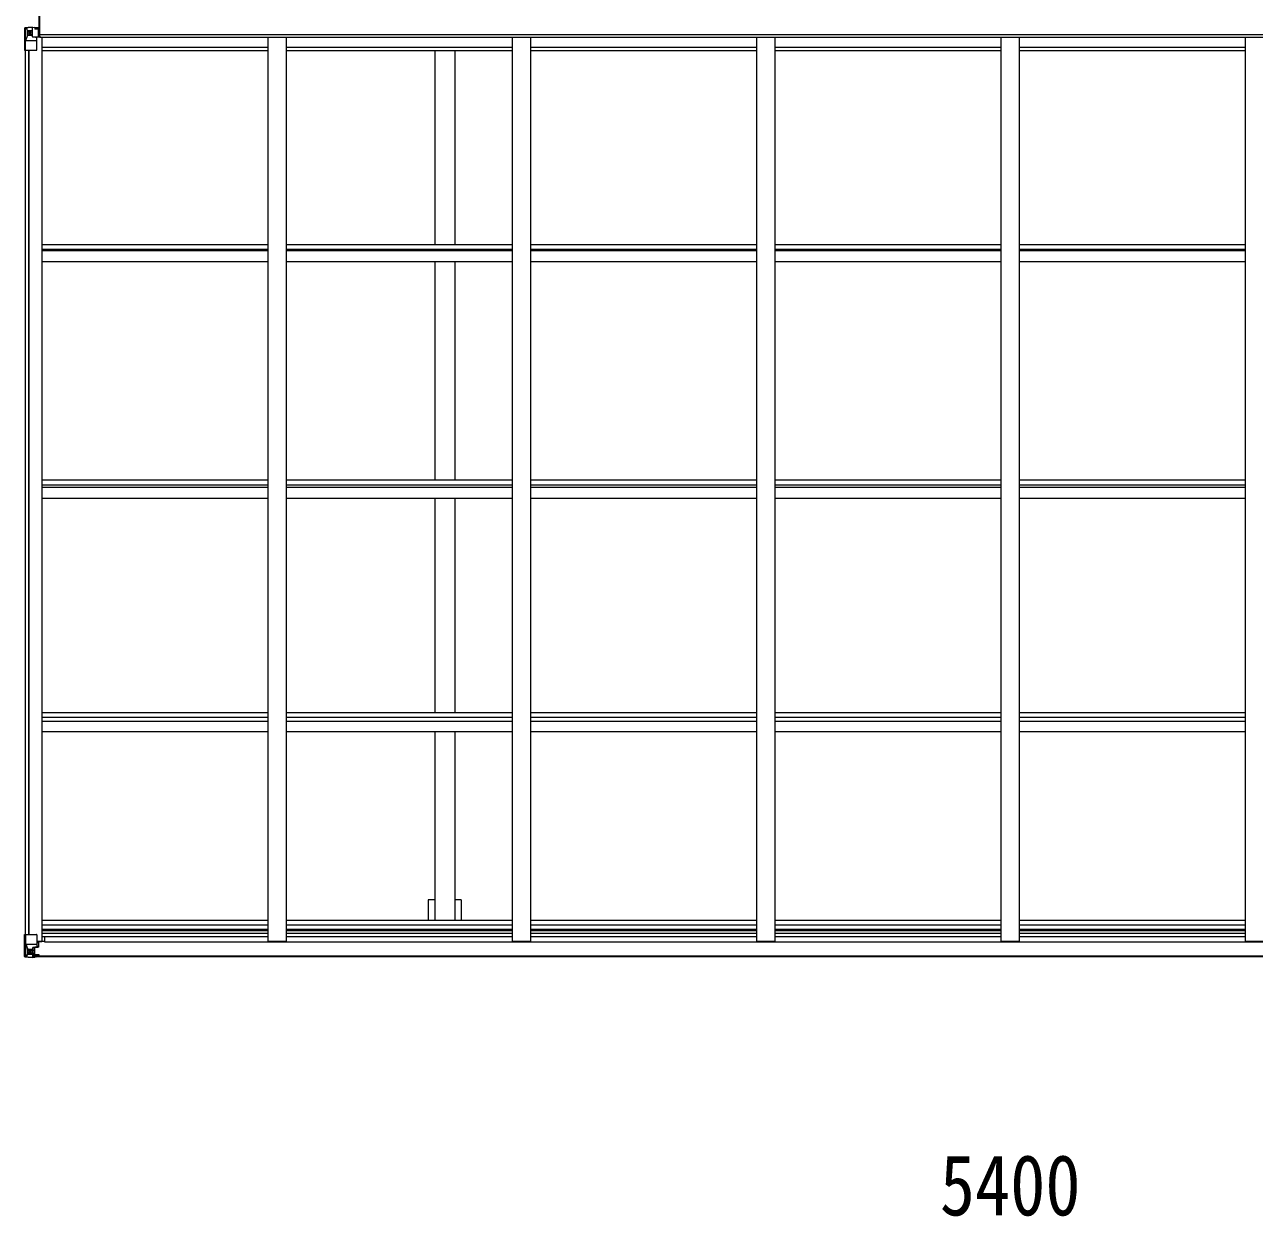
# Model space of a CAD drawing. Units: millimetres at full size; details may follow other scales. Extents: x -9783 to 33754, y -10064 to 6752.
# Drawn here: x 1770 to 5142, y -32 to 3236 of the extents above; entities that cross this region are included whole.
import ezdxf
from ezdxf.enums import TextEntityAlignment as Align

# ---------------------------------------------------------------- set-up
doc = ezdxf.new("R2010")
doc.units = ezdxf.units.MM
doc.header["$LTSCALE"] = 35
for name, color, linetype, lineweight in [('0-1_本体', 4, 'Continuous', 9), ('0-7_合掌部品', 3, 'Continuous', 9), ('0-A_寸法', 6, 'Continuous', 9), ('0-F_PARTS1', 7, 'Continuous', 9)]:
    doc.layers.add(name, color=color, linetype=linetype, lineweight=lineweight)
doc.styles.add('ＭＳ ゴシック', font='')
doc.styles.get('ＭＳ ゴシック').set_extended_font_data('MS Gothic')

msp = doc.modelspace()

# ---------------------------------------------------------------- linework, layer by layer
at = {"layer": '0-1_本体'}
for p, q in [((1798.7, 3227.65), (1809.2, 3227.65)), ((7132.7, 3207.6), (1811.7, 3207.87)), ((1811.7, 3204.56), (1811.7, 3200.91)), ((1808.16, 3202.2), (1811.7, 3202.2)), ((7132.7, 3200.91), (1811.7, 3200.91)), ((1817.2, 3200.91), (1817.2, 721.67)), ((1817.2, 3174.09), (2437.2, 3174.09)), ((2437.2, 3200.91), (2437.2, 722.09)), ((2487.2, 3200.91), (2487.2, 722.09)), ((2487.2, 3174.09), (3107.2, 3174.09)), ((3107.2, 3200.91), (3107.2, 722.09)), ((3157.2, 3200.91), (3157.2, 722.09)), ((3157.2, 3174.09), (3777.2, 3174.09)), ((3777.2, 3200.91), (3777.2, 722.09)), ((3827.2, 3200.91), (3827.2, 722.09)), ((3827.2, 3174.09), (4447.2, 3174.09)), ((4447.2, 3200.91), (4447.2, 722.09)), ((4497.2, 3200.91), (4497.2, 722.09)), ((4497.2, 3174.09), (5117.2, 3174.09)), ((5117.2, 3200.91), (5117.2, 722.09)), ((1772.2, 3165.85), (1772.2, 740.75)), ((1781.2, 3165.85), (1781.2, 740.75)), ((1781.9, 3165.85), (1781.9, 740.75)), ((1817.2, 3164.98), (2437.2, 3164.98)), ((2487.2, 3164.98), (3107.2, 3164.98)), ((2894.7, 3164.98), (2894.7, 2633.16)), ((2949.7, 3164.98), (2949.7, 2633.16)), ((3157.2, 3164.98), (3777.2, 3164.98)), ((3827.2, 3164.98), (4447.2, 3164.98)), ((4497.2, 3164.98), (5117.2, 3164.98)), ((1817.23, 2633.16), (2437.2, 2633.16)), ((2487.2, 2633.16), (3107.2, 2633.16)), ((3157.2, 2633.16), (3777.2, 2633.16)), ((3827.2, 2633.16), (4447.2, 2633.16)), ((4497.2, 2633.16), (5117.2, 2633.16)), ((1817.2, 2620.14), (2437.2, 2620.14)), ((1817.2, 2616.26), (2437.2, 2616.26)), ((2487.2, 2620.14), (3107.2, 2620.14)), ((2487.2, 2616.26), (3107.2, 2616.26)), ((3157.2, 2620.14), (3777.2, 2620.14)), ((3157.2, 2616.26), (3777.2, 2616.26)), ((3827.2, 2620.14), (4447.2, 2620.14)), ((3827.2, 2616.26), (4447.2, 2616.26)), ((4497.2, 2620.14), (5117.2, 2620.14)), ((4497.2, 2616.26), (5117.2, 2616.26)), ((1817.2, 2586.47), (2437.2, 2586.47)), ((2487.2, 2586.47), (3107.2, 2586.47)), ((2894.7, 2586.47), (2894.7, 1987.17)), ((2949.7, 2586.47), (2949.7, 1987.17)), ((3157.2, 2586.47), (3777.2, 2586.47)), ((3827.2, 2586.47), (4447.2, 2586.47)), ((4497.2, 2586.47), (5117.2, 2586.47)), ((1817.2, 1987.17), (2437.2, 1987.17)), ((1817.2, 1974.22), (2437.2, 1974.22)), ((1817.2, 1967.07), (2437.2, 1967.07)), ((2487.2, 1987.17), (3107.2, 1987.17)), ((2487.2, 1974.22), (3107.2, 1974.22)), ((2487.2, 1967.07), (3107.2, 1967.07)), ((3157.2, 1987.17), (3777.2, 1987.17)), ((3157.2, 1974.22), (3777.2, 1974.22)), ((3157.2, 1967.07), (3777.2, 1967.07)), ((3827.2, 1987.17), (4447.2, 1987.17)), ((3827.2, 1974.22), (4447.2, 1974.22)), ((3827.2, 1967.07), (4447.2, 1967.07)), ((4497.2, 1987.17), (5117.2, 1987.17)), ((4497.2, 1974.22), (5117.2, 1974.22)), ((4497.2, 1967.07), (5117.2, 1967.07)), ((1817.2, 1937.63), (2437.2, 1937.63)), ((2487.2, 1937.63), (3107.2, 1937.63)), ((2894.7, 1937.63), (2894.7, 1349.13)), ((2949.7, 1937.63), (2949.7, 1349.13)), ((3157.2, 1937.63), (3777.2, 1937.63)), ((3827.2, 1937.63), (4447.2, 1937.63)), ((4497.2, 1937.63), (5117.2, 1937.63)), ((1817.2, 1349.13), (2437.2, 1349.13)), ((2487.2, 1349.13), (3107.2, 1349.13)), ((3157.2, 1349.13), (3777.2, 1349.13)), ((3827.2, 1349.13), (4447.2, 1349.13)), ((4497.2, 1349.13), (5117.2, 1349.13)), ((1817.2, 1336.29), (2437.2, 1336.29)), ((1817.2, 1326.14), (2437.2, 1326.14)), ((2487.2, 1336.29), (3107.2, 1336.29)), ((2487.2, 1326.14), (3107.2, 1326.14)), ((3157.2, 1336.29), (3777.2, 1336.29)), ((3157.2, 1326.14), (3777.2, 1326.14)), ((3827.2, 1336.29), (4447.2, 1336.29)), ((3827.2, 1326.14), (4447.2, 1326.14)), ((4497.2, 1336.29), (5117.2, 1336.29)), ((4497.2, 1326.14), (5117.2, 1326.14)), ((1817.2, 1297.17), (2437.2, 1297.17)), ((2487.2, 1297.17), (3107.2, 1297.17)), ((2894.7, 1297.17), (2894.7, 779.72)), ((2949.7, 1297.17), (2949.7, 779.72)), ((3157.2, 1297.17), (3777.2, 1297.17)), ((3827.2, 1297.17), (4447.2, 1297.17)), ((4497.2, 1297.17), (5117.2, 1297.17)), ((2967.4, 835.99), (2949.7, 835.99)), ((2967.4, 835.99), (2967.4, 779.72)), ((1817.2, 779.72), (2437.2, 779.72)), ((2487.2, 779.72), (3107.2, 779.72)), ((3157.2, 779.72), (3777.2, 779.72)), ((3827.2, 779.72), (4447.2, 779.72)), ((4497.2, 779.72), (5117.2, 779.72)), ((1817.2, 766.89), (2437.2, 766.89)), ((1817.2, 755.55), (2437.2, 755.55)), ((1817.2, 751.76), (2437.2, 751.76)), ((1817.2, 744.69), (2437.2, 744.69)), ((2487.2, 766.89), (3107.2, 766.89)), ((2487.2, 755.55), (3107.2, 755.55)), ((2487.2, 751.76), (3107.2, 751.76)), ((2487.2, 744.69), (3107.2, 744.69)), ((3157.2, 766.89), (3777.2, 766.89)), ((3157.2, 755.55), (3777.2, 755.55)), ((3157.2, 751.76), (3777.2, 751.76)), ((3157.2, 744.69), (3777.2, 744.69)), ((3827.2, 766.89), (4447.2, 766.89)), ((3827.2, 755.55), (4447.2, 755.55)), ((3827.2, 751.76), (4447.2, 751.76)), ((3827.2, 744.69), (4447.2, 744.69)), ((4497.2, 766.89), (5117.2, 766.89)), ((4497.2, 755.55), (5117.2, 755.55)), ((4497.2, 751.76), (5117.2, 751.76)), ((4497.2, 744.69), (5117.2, 744.69)), ((1804.2, 721.67), (1817.2, 721.67)), ((1817.2, 735.32), (2437.2, 735.32)), ((1824.7, 735.32), (1824.7, 720.25)), ((1824.7, 720.25), (7119.7, 720.25)), ((2437.2, 722.09), (2487.2, 722.09)), ((2487.2, 735.32), (3107.2, 735.32)), ((3107.2, 722.09), (3157.2, 722.09)), ((3157.2, 735.32), (3777.2, 735.32)), ((3777.2, 722.09), (3827.2, 722.09)), ((3827.2, 735.32), (4447.2, 735.32)), ((4447.2, 722.09), (4497.2, 722.09)), ((4497.2, 735.32), (5117.2, 735.32)), ((5117.2, 722.09), (5167.2, 722.09)), ((1793.7, 682.05), (7150.7, 682.05)), ((1793.7, 679.98), (7150.7, 679.98))]:
    msp.add_line(p, q, dxfattribs=at)
msp.add_lwpolyline([(2894.7, 835.99), (2877, 835.99), (2877, 779.72)], dxfattribs=at)
at = {"layer": '0-7_合掌部品'}
for p, q in [((1770.2, 3226.56), (1770.2, 3165.85)), ((1771.14, 3227.52), (1771.14, 3227.56)), ((1780.11, 3227.95), (1772.19, 3227.47)), ((1773.05, 3226.5), (1773.05, 3226.44)), ((1773.05, 3165.85), (1773.05, 3226.44)), ((1773.59, 3192.73), (1777.74, 3204.82)), ((1777.02, 3223.06), (1774.28, 3226.73)), ((1777.87, 3219.55), (1780.2, 3219.61)), ((1777.87, 3206.08), (1777.87, 3219.55)), ((1780.2, 3206.05), (1777.87, 3206.08)), ((1792.2, 3228.74), (1780.2, 3227.95)), ((1780.2, 3219.61), (1792.2, 3219.61)), ((1780.2, 3206.05), (1780.2, 3206.05)), ((1792.2, 3206.05), (1780.2, 3206.05)), ((1784.72, 3212.41), (1784.72, 3211.45)), ((1792.2, 3202.06), (1792.2, 3228.85)), ((1798.7, 3229.25), (1798.7, 3223.3)), ((1807.7, 3223.88), (1798.7, 3223.93)), ((1808.7, 3203.01), (1808.7, 3223.16)), ((1773.59, 3192.73), (1780.2, 3192.52)), ((1780.2, 3192.52), (1804.2, 3192.52)), ((1792.2, 3202.06), (1798.7, 3202.06)), ((1793.03, 3201.86), (1793.03, 3202.06)), ((1803.38, 3200.21), (1793.03, 3201.86)), ((1795.73, 3202.06), (1803.38, 3200.84)), ((1798.7, 3202.06), (1807.7, 3202.1)), ((1803.38, 3200.84), (1803.38, 3200.21)), ((1804.2, 3166.85), (1804.2, 3199.95)), ((1770.2, 3165.85), (1803.2, 3165.85))]:
    msp.add_line(p, q, dxfattribs=at)
msp.add_lwpolyline([(1810.7, 3204.54), (1810.7, 3267.54), (1809.2, 3267.54), (1809.2, 3204.54)], close=True, dxfattribs=at)
for points in [[(1810.7, 3204.54), (1811.7, 3204.54), (1811.7, 3267.54), (1810.7, 3267.54)], [(1771.14, 3227.56), (1780.2, 3228.12), (1798.7, 3229.25)], [(1783.76, 3214.33), (1782.8, 3214.33), (1782.8, 3213.37), (1783.76, 3213.37)], [(1785.68, 3215.29), (1785.68, 3216.25), (1784.72, 3216.25), (1784.72, 3215.29)], [(1784.72, 3211.45), (1785.68, 3211.45), (1785.68, 3212.41)], [(1786.64, 3213.37), (1787.6, 3213.37), (1787.6, 3214.33), (1786.64, 3214.33)], [(1808.7, 3223.16), (1808.69, 3223.27), (1798.7, 3223.3)]]:
    msp.add_lwpolyline(points, dxfattribs=at)
msp.add_circle((1785.2, 3213.85), 5.3, dxfattribs=at)
for centre, radius, start, end in [((1771.2, 3226.56), 0.999, 93.4424, 179.95083), ((1771.2, 3226.56), 1, 93.50017, 180.00079), ((1771.2, 3226.52), 0.999, 93.4424, 179.95083), ((1772.36, 3240.17), 12.7, 269.24466, 275.10311), ((1774.33, 3226.56), 1.28, 131.17831, 182.45895), ((1783.76, 3215.29), 0.96, 270, 0), ((1783.76, 3212.41), 0.96, 0, 90), ((1786.64, 3215.29), 0.96, 180, 270), ((1786.64, 3212.41), 0.96, 90, 180), ((1793.14, 3202.79), 0.937, 230.93398, 263.26766), ((1803.27, 3199.91), 0.937, 2.32209, 83.26766), ((1803.27, 3199.28), 0.937, 2.32209, 83.26766), ((1803.2, 3166.85), 1, 270, 0)]:
    msp.add_arc(centre, radius, start, end, dxfattribs=at)
for centre, major_axis, ratio, start_param, end_param in [((1972.14, 3239.87), (201, 12.36), 0.060933, 3.1373463, 3.1378449), ((1773.14, 3227.64), (2, 0.12), 0.060933, 3.1378449, 4.2119296), ((1773.33, 3224.54), (-0.02, 3), 0.466854, 5.5234897, 6.1575023), ((1775, 3219.47), (0.03, 5), 0.573921, 4.7320603, 5.5159136), ((1776.47, 3206.1), (0, 3), 0.468246, 4.2703918, 4.7058971), ((1698.46, 3219.61), (81.75, 0), 0.061163, 0, 0.0007725), ((1807.7, 3223.17), (1, -0.012), 0.707053, 0.1587743, 1.5795216), ((1774.31, 3195.08), (0.85, 2.32), 0.403757, 2.3087461, 3.2744049), ((1807.7, 3203), (1, 0.021), 0.906239, 4.6936843, 6.2644806)]:
    msp.add_ellipse(centre, major_axis=major_axis, ratio=ratio, start_param=start_param, end_param=end_param, dxfattribs=at)
at = {"layer": '0-F_PARTS1'}
for p, q in [((1773.05, 740.75), (1803.2, 740.75)), ((1773.05, 740.75), (1773.05, 680.17)), ((1773.59, 713.87), (1780.2, 714.09)), ((1773.59, 713.87), (1777.74, 701.79)), ((1780.2, 714.09), (1804.2, 714.09)), ((1804.2, 739.75), (1804.2, 706.66)), ((1824.7, 721.49), (1804.2, 721.49)), ((1808.7, 717.75), (1804.2, 717.75)), ((1808.7, 721.49), (1808.7, 705.88)), ((1770.2, 680.04), (1770.2, 680.08)), ((1771.14, 679.09), (1771.14, 679.05)), ((1771.14, 679.04), (1771.14, 679.04)), ((1780.11, 678.66), (1772.19, 679.13)), ((1773.05, 680.1), (1773.05, 680.17)), ((1777.02, 683.54), (1774.28, 679.88)), ((1780.2, 700.55), (1777.87, 700.52)), ((1777.87, 700.52), (1777.87, 687.05)), ((1777.87, 687.05), (1780.2, 686.99)), ((1780.2, 700.55), (1792.2, 700.55)), ((1780.2, 700.55), (1780.2, 700.55)), ((1780.2, 687), (1792.2, 687)), ((1792.2, 677.87), (1780.2, 678.65)), ((1785.68, 694.19), (1785.68, 695.15)), ((1791.2, 687), (1792.2, 687)), ((1792.2, 703.85), (1792.2, 677.75)), ((1793.7, 700.55), (1792.2, 700.55)), ((1793.7, 687), (1792.2, 687)), ((1793.7, 683.46), (1792.2, 683.46)), ((1792.2, 678.64), (1798.7, 678.24)), ((1798.7, 677.36), (1792.2, 677.75)), ((1803.38, 706.4), (1793.03, 704.74)), ((1793.03, 704.11), (1803.38, 705.76)), ((1793.03, 704.74), (1793.03, 704.11)), ((1797.7, 696.96), (1793.7, 696.96)), ((1797.7, 688.75), (1793.7, 688.75)), ((1794.2, 683.82), (1793.7, 683.82)), ((1798.7, 679.17), (1793.7, 679.25)), ((1793.81, 685.12), (1797.7, 685.12)), ((1794.2, 684.91), (1794.2, 684.75)), ((1794.2, 684.75), (1794.2, 684.75)), ((1804.2, 684.66), (1794.2, 684.75)), ((1794.2, 682.79), (1794.2, 684.75)), ((1802.2, 682.82), (1794.2, 682.82)), ((1802.2, 682.79), (1794.2, 682.79)), ((1797.7, 704.86), (1797.7, 684.89)), ((1798.7, 679.17), (1798.7, 679.98)), ((1798.7, 678.75), (1798.7, 679.17)), ((1798.7, 678.75), (1798.7, 678.24)), ((1798.7, 678.24), (1798.7, 677.36)), ((1803.38, 705.76), (1803.38, 706.4)), ((1803.66, 705.84), (1807.7, 705.88)), ((1803.7, 679.55), (1803.7, 679.98)), ((1804, 679.55), (1803.7, 679.55)), ((1804, 679.55), (1805.69, 679.98)), ((1804.2, 684.66), (1804.2, 683.05)), ((1804.2, 683.05), (1809.2, 683.05)), ((1807.7, 707.61), (1808.7, 707.6)), ((1808.7, 705.88), (1807.7, 705.88)), ((1809.2, 682.05), (1809.2, 683.05)), ((1809.2, 683.05), (1810.2, 683.05)), ((1810.2, 684.73), (1810.2, 684.62)), ((1810.2, 683.05), (1810.2, 684.62)), ((1810.2, 683.05), (1810.2, 682.05))]:
    msp.add_line(p, q, dxfattribs=at)
for points in [[(1770.2, 680.08), (1770.2, 740.75), (1773.05, 740.75)], [(1771.14, 679.04), (1780.2, 678.49), (1792.2, 677.75)], [(1783.76, 693.23), (1782.8, 693.23), (1782.8, 692.27), (1783.76, 692.27)], [(1785.68, 695.15), (1784.72, 695.15), (1784.72, 694.19)], [(1784.72, 691.31), (1784.72, 690.35), (1785.68, 690.35), (1785.68, 691.31)], [(1786.64, 692.27), (1787.6, 692.27), (1787.6, 693.23), (1786.64, 693.23)], [(1798.7, 678.75), (1793.7, 678.75), (1793.7, 704.22)], [(1809.2, 684.78), (1794.2, 684.91), (1794.2, 684.91)], [(1794.2, 683.82), (1802.2, 683.82), (1802.2, 682.05)], [(1807.7, 705.88), (1807.7, 707.61), (1804.2, 707.63)], [(1804.2, 684.66), (1804.2, 684.67), (1810.2, 684.62)]]:
    msp.add_lwpolyline(points, dxfattribs=at)
msp.add_circle((1785.2, 692.75), 5.3, dxfattribs=at)
for centre, radius, start, end in [((1803.2, 739.75), 1, 0, 90), ((1771.2, 680.08), 0.999, 180.04917, 266.5576), ((1771.2, 680.04), 0.999, 180.04917, 266.5576), ((1771.2, 680.04), 1, 179.99921, 266.49983), ((1772.36, 666.43), 12.7, 84.89689, 90.75534), ((1774.33, 680.05), 1.28, 177.54105, 228.82169), ((1783.76, 694.19), 0.96, 270, 0), ((1783.76, 691.31), 0.96, 0, 90), ((1786.64, 694.19), 0.96, 180, 270), ((1786.64, 691.31), 0.96, 90, 180), ((1793.14, 703.81), 0.937, 96.73234, 177.67791), ((1793.14, 703.18), 0.937, 96.73234, 177.67791), ((1794.2, 685.25), 0.5, 179.95536, 269.47105), ((1794.2, 682.32), 0.5, 89.99891, 179.99891), ((1794.2, 682.29), 0.5, 90.00309, 180.00198), ((1794.22, 685.43), 0.513, 178.95293, 268.11972), ((1803.27, 707.33), 0.937, 276.73234, 357.67791), ((1803.27, 706.69), 0.937, 276.73234, 357.67791), ((1809.34, 677.09), 7.69, 83.56574, 91.03001)]:
    msp.add_arc(centre, radius, start, end, dxfattribs=at)
for centre, major_axis, ratio, start_param, end_param in [((1774.31, 711.52), (0.85, -2.32), 0.403757, 3.0087805, 3.9744392), ((1773.14, 678.96), (2, -0.12), 0.060933, 2.0712557, 3.1453404), ((1972.14, 666.73), (201, -12.36), 0.060933, 3.1453404, 3.145839), ((1773.33, 682.06), (-0.02, -3), 0.466854, 0.125683, 0.7596956), ((1775, 687.13), (0.03, -5), 0.573921, 0.7672717, 1.551125), ((1776.47, 700.5), (0, -3), 0.468246, 1.5772882, 2.0127935), ((1698.46, 687), (81.75, 0), 0.061163, 6.2824128, 6.2831853)]:
    msp.add_ellipse(centre, major_axis=major_axis, ratio=ratio, start_param=start_param, end_param=end_param, dxfattribs=at)

# ---------------------------------------------------------------- texts
at = {"layer": '0-A_寸法', "color": 7, "style": 'ＭＳ ゴシック', "width": 0.85}
msp.add_text('5400', height=166.8, dxfattribs=at).set_placement((4279.7, -79.81), align=Align.BOTTOM_LEFT)

doc.saveas('drawing.dxf')
